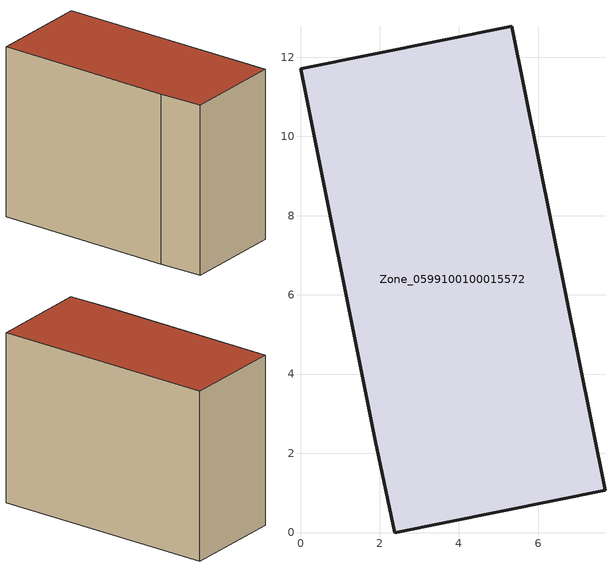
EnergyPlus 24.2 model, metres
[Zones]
Zone_0599100100015572
 floor ground (C_G): 2.38,0 1.89,2.32 0,11.71 5.33,12.78 7.69,1.07 z0
 wall outside (C_F): 1.89,2.32 2.38,0 7.69,1.07 5.33,12.78 0,11.71 1.89,2.32 z0:9.24
 roof outside (C_R): 7.69,1.07 5.33,12.78 0,11.71 1.89,2.32 2.38,0 z9.24
[BUILDING]
Pand.0599100100015572: North Axis=0; Terrain=City; Loads Convergence Tolerance Value=0.04; Temperature Convergence Tolerance Value=0.4; Solar Distribution=FullExterior; Maximum Number of Warmup Days=25; Minimum Number of Warmup Days=1
[Site:Location]
Rotterdam.The.Hague.AP_ZH_NLD Design_Conditions: Latitude=51.96; Longitude=4.45; Time Zone=1; Elevation=-4.5
[SITE:GROUNDTEMPERATURE:BUILDINGSURFACE]
18, 18, 18, 18, 18, 18, 18, 18, 18, 18, 18, 18
[MATERIAL] Thermal Absorptance=0.9; Solar Absorptance=0.7; Visible Absorptance=0.7
Name | Roughness | Thickness | Conductivity | Density | Specific Heat
G.TI.2015-2018 | MediumSmooth | 0.15 | 0.0428571 | 540 | 1210
F.TI.2015-2018 | Rough | 0.3 | 0.0666667 | 1920 | 840
R.TI.2015-2018 | MediumRough | 0.2 | 0.0333333 | 1500 | 1000
[CONSTRUCTION]
C_G: G.TI.2015-2018
C_F: F.TI.2015-2018
C_R: R.TI.2015-2018
[ZONE]
Zone_0599100100015572: Type=1; Multiplier=1; Ceiling Height=Autocalculate; Volume=Autocalculate; Floor Area=autocalculate; Part of Total Floor Area=Yes
[ZONEINFILTRATION:DESIGNFLOWRATE]
Infil_Zone_0599100100015572: Zone or ZoneList or Space or SpaceList=Zone_0599100100015572; Schedule=AlwaysOn; Design Flow Rate Calculation Method=Flow/Area; Flow Rate per Floor Area=0.0015; Constant Term Coefficient=1; Temperature Term Coefficient=0; Velocity Term Coefficient=0; Velocity Squared Term Coefficient=0
[HVACTEMPLATE:ZONE:IDEALLOADSAIRSYSTEM]
Zone_0599100100015572: Maximum Heating Supply Air Temperature=50; Minimum Cooling Supply Air Temperature=13; Maximum Heating Supply Air Humidity Ratio=0.0156; Minimum Cooling Supply Air Humidity Ratio=0.0077; Heating Limit=NoLimit; Cooling Limit=NoLimit; Dehumidification Control Type=ConstantSensibleHeatRatio; Cooling Sensible Heat Ratio=0.7; Dehumidification Setpoint=60; Humidification Control Type=None; Humidification Setpoint=30; Outdoor Air Method=None; Outdoor Air Flow Rate per Person=0.00944; Outdoor Air Flow Rate per Zone Floor Area=0; Outdoor Air Flow Rate per Zone=0; Demand Controlled Ventilation Type=None; Outdoor Air Economizer Type=NoEconomizer; Heat Recovery Type=None; Sensible Heat Recovery Effectiveness=0.7; Latent Heat Recovery Effectiveness=0.65
[ZONECONTROL:THERMOSTAT]
ThermostatControl_Zone_0599100100015572: Zone or ZoneList=Zone_0599100100015572; Control Type Schedule=DualSetpointControlType; Control 1=Thermostat_Zone_0599100100015572; Temperature Difference Between Cutout And Setpoint=0
[THERMOSTATSETPOINT:DUALSETPOINT]
Thermostat_Zone_0599100100015572: Heating Setpoint Temperature Schedule=HeatingSetpoint_Zone_0599100100015572; Cooling Setpoint Temperature Schedule=CoolingSetpoint_Zone_0599100100015572
[SCHEDULE:COMPACT]
HeatingSetpoint_Zone_0599100100015572: Through: 12/31, For: AllDays, Until: 24:00, 21
CoolingSetpoint_Zone_0599100100015572: Through: 12/31, For: AllDays, Until: 24:00, 24
DualSetpointControlType: Through: 12/31, For: AllDays, Until: 24:00, 4
AlwaysOn: Through: 12/31, For: AllDays, Until: 24:00, 1
